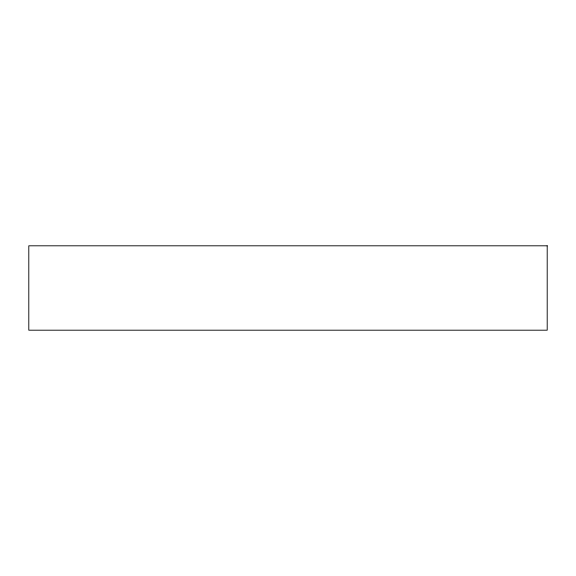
<?xml version="1.0" encoding="UTF-8"?>
<svg xmlns="http://www.w3.org/2000/svg" width="576" height="576" viewBox="0 0 576 576"><rect width="100%" height="100%" fill="white"/><g stroke="black" fill="none" stroke-linecap="round" stroke-linejoin="round"><path stroke-width="0.86" d="M547.2 245.808L28.8 245.808L28.8 330.192L547.2 330.192L547.2 245.808"/></g></svg>
